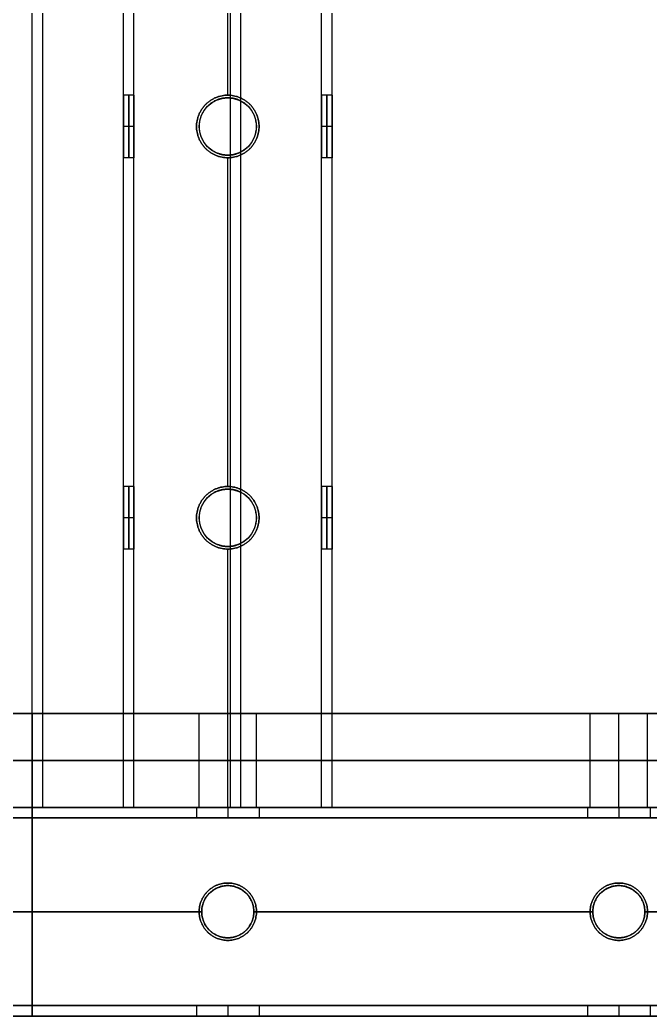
# Model space of a CAD drawing. Header units: millimetres. Extents: x -6529 to 809, y -8611 to 207.
# Drawn here: x 148.7 to 269.5, y -1108.6 to -917.7 of the extents above; entities that cross this region are included whole.
import ezdxf

# ---------------------------------------------------------------- set-up
doc = ezdxf.new("R2010")
doc.units = ezdxf.units.MM
doc.header["$MEASUREMENT"] = 0
doc.layers.add('platen', color=7, linetype='Continuous', true_color=0x007f00)
doc.layers.add('staal', color=5, linetype='Continuous', true_color=0x0000ff)

# ---------------------------------------------------------------- blocks, each defined once
blk = doc.blocks.new('plaat base')
at = {"layer": 'platen'}
for p, q in [((658, -1200), (658, 0)), ((658, -1200, 18), (658, 0, 18)), ((695.5, -1232.5), (695.5, -1232.5, 18)), ((770.5, -1232.5), (770.5, -1232.5, 18)), ((690, -1238), (690, -1238, 18)), ((701, -1238), (701, -1238, 18)), ((765, -1238), (765, -1238, 18)), ((776, -1238), (776, -1238, 18)), ((695.5, -1243.5), (695.5, -1243.5, 18)), ((770.5, -1243.5), (770.5, -1243.5, 18))]:
    blk.add_line(p, q, dxfattribs=at)
for points in [[(358, -1200), (508, -1200), (658, -1200)], [(358, -1200, 18), (508, -1200, 18), (658, -1200, 18)], [(358, -1200, 9), (508, -1200, 9), (658, -1200, 9)], [(658, -1200), (658, -1200, 9), (658, -1200, 18)], [(658, -1200), (658, -1229), (658, -1258)], [(658, -1200, 18), (658, -1229, 18), (658, -1258, 18)], [(658, -1200, 9), (658, -1229, 9), (658, -1258, 9)], [(658, -1229), (658, -1229, 9), (658, -1229, 18)], [(658, -1258), (658, -1258, 9), (658, -1258, 18)], [(658, -1258), (808, -1258), (958, -1258)], [(658, -1258, 18), (808, -1258, 18), (958, -1258, 18)], [(658, -1258, 9), (808, -1258, 9), (958, -1258, 9)]]:
    blk.add_open_spline(points, degree=2, dxfattribs=at)
for points in [[(695.5, -1243.5), (690, -1243.5), (690, -1238), (690, -1232.5), (695.5, -1232.5), (701, -1232.5), (701, -1238), (701, -1243.5), (695.5, -1243.5)], [(695.5, -1243.5, 18), (690, -1243.5, 18), (690, -1238, 18), (690, -1232.5, 18), (695.5, -1232.5, 18), (701, -1232.5, 18), (701, -1238, 18), (701, -1243.5, 18), (695.5, -1243.5, 18)], [(770.5, -1243.5), (765, -1243.5), (765, -1238), (765, -1232.5), (770.5, -1232.5), (776, -1232.5), (776, -1238), (776, -1243.5), (770.5, -1243.5)], [(770.5, -1243.5, 18), (765, -1243.5, 18), (765, -1238, 18), (765, -1232.5, 18), (770.5, -1232.5, 18), (776, -1232.5, 18), (776, -1238, 18), (776, -1243.5, 18), (770.5, -1243.5, 18)]]:
    blk.add_rational_spline(points, [1, 0.707106781187, 1, 0.707106781187, 1, 0.707106781187, 1, 0.707106781187, 1], degree=2, knots=[-31.415927, -31.415927, -31.415927, -23.561945, -23.561945, -15.707963, -15.707963, -7.853982, -7.853982, 0, 0, 0], dxfattribs=at)
blk = doc.blocks.new('top plaat')
at = {"layer": 'platen'}
for p, q in [((658, -1276), (658, 40)), ((658, -1276, 18), (658, 40, 18)), ((695.5, -1100), (695.5, -1100, 18)), ((690, -1105.5), (690, -1105.5, 18)), ((701, -1105.5), (701, -1105.5, 18)), ((695.5, -1111), (695.5, -1111, 18)), ((695.5, -1175), (695.5, -1175, 18)), ((690, -1180.5), (690, -1180.5, 18)), ((701, -1180.5), (701, -1180.5, 18)), ((695.5, -1186), (695.5, -1186, 18)), ((695.5, -1250.5), (695.5, -1250.5, 18)), ((770.5, -1250.5), (770.5, -1250.5, 18)), ((690, -1256), (690, -1256, 18)), ((701, -1256), (701, -1256, 18)), ((765, -1256), (765, -1256, 18)), ((776, -1256), (776, -1256, 18)), ((695.5, -1261.5), (695.5, -1261.5, 18)), ((770.5, -1261.5), (770.5, -1261.5, 18))]:
    blk.add_line(p, q, dxfattribs=at)
for centre in [(695.5, -1105.5, 9), (695.5, -1180.5, 9)]:
    blk.add_circle(centre, 5.5, dxfattribs=at)
for points, knots in [([(690, -1105.5), (690, -1100), (695.5, -1100), (701, -1100), (701, -1105.5), (701, -1111), (695.5, -1111), (690, -1111), (690, -1105.5)], [0, 0, 0, 9.424778, 9.424778, 18.849556, 18.849556, 28.274334, 28.274334, 37.699112, 37.699112, 37.699112]), ([(690, -1105.5, 18), (690, -1100, 18), (695.5, -1100, 18), (701, -1100, 18), (701, -1105.5, 18), (701, -1111, 18), (695.5, -1111, 18), (690, -1111, 18), (690, -1105.5, 18)], [0, 0, 0, 9.424778, 9.424778, 18.849556, 18.849556, 28.274334, 28.274334, 37.699112, 37.699112, 37.699112]), ([(690, -1180.5), (690, -1175), (695.5, -1175), (701, -1175), (701, -1180.5), (701, -1186), (695.5, -1186), (690, -1186), (690, -1180.5)], [-37.699112, -37.699112, -37.699112, -28.274334, -28.274334, -18.849556, -18.849556, -9.424778, -9.424778, 0, 0, 0]), ([(690, -1180.5, 18), (690, -1175, 18), (695.5, -1175, 18), (701, -1175, 18), (701, -1180.5, 18), (701, -1186, 18), (695.5, -1186, 18), (690, -1186, 18), (690, -1180.5, 18)], [-37.699112, -37.699112, -37.699112, -28.274334, -28.274334, -18.849556, -18.849556, -9.424778, -9.424778, 0, 0, 0]), ([(695.5, -1261.5), (690, -1261.5), (690, -1256), (690, -1250.5), (695.5, -1250.5), (701, -1250.5), (701, -1256), (701, -1261.5), (695.5, -1261.5)], [-31.415927, -31.415927, -31.415927, -23.561945, -23.561945, -15.707963, -15.707963, -7.853982, -7.853982, 0, 0, 0]), ([(695.5, -1261.5, 18), (690, -1261.5, 18), (690, -1256, 18), (690, -1250.5, 18), (695.5, -1250.5, 18), (701, -1250.5, 18), (701, -1256, 18), (701, -1261.5, 18), (695.5, -1261.5, 18)], [-31.415927, -31.415927, -31.415927, -23.561945, -23.561945, -15.707963, -15.707963, -7.853982, -7.853982, 0, 0, 0]), ([(695.5, -1261.5, 9), (701, -1261.5, 9), (701, -1256, 9), (701, -1250.5, 9), (695.5, -1250.5, 9), (690, -1250.5, 9), (690, -1256, 9), (690, -1261.5, 9), (695.5, -1261.5, 9)], [0, 0, 0, 7.853982, 7.853982, 15.707963, 15.707963, 23.561945, 23.561945, 31.415927, 31.415927, 31.415927]), ([(770.5, -1261.5), (765, -1261.5), (765, -1256), (765, -1250.5), (770.5, -1250.5), (776, -1250.5), (776, -1256), (776, -1261.5), (770.5, -1261.5)], [-31.415927, -31.415927, -31.415927, -23.561945, -23.561945, -15.707963, -15.707963, -7.853982, -7.853982, 0, 0, 0]), ([(770.5, -1261.5, 18), (765, -1261.5, 18), (765, -1256, 18), (765, -1250.5, 18), (770.5, -1250.5, 18), (776, -1250.5, 18), (776, -1256, 18), (776, -1261.5, 18), (770.5, -1261.5, 18)], [-31.415927, -31.415927, -31.415927, -23.561945, -23.561945, -15.707963, -15.707963, -7.853982, -7.853982, 0, 0, 0]), ([(770.5, -1261.5, 9), (776, -1261.5, 9), (776, -1256, 9), (776, -1250.5, 9), (770.5, -1250.5, 9), (765, -1250.5, 9), (765, -1256, 9), (765, -1261.5, 9), (770.5, -1261.5, 9)], [0, 0, 0, 7.853982, 7.853982, 15.707963, 15.707963, 23.561945, 23.561945, 31.415927, 31.415927, 31.415927])]:
    blk.add_rational_spline(points, [1, 0.707106781187, 1, 0.707106781187, 1, 0.707106781187, 1, 0.707106781187, 1], degree=2, knots=knots, dxfattribs=at)
for points in [[(40, -1276), (349, -1276), (658, -1276), (967, -1276), (1276, -1276)], [(40, -1276, 18), (349, -1276, 18), (658, -1276, 18), (967, -1276, 18), (1276, -1276, 18)], [(40, -1276, 9), (349, -1276, 9), (658, -1276, 9), (967, -1276, 9), (1276, -1276, 9)]]:
    blk.add_open_spline(points, degree=2, knots=[5973.638309, 5973.638309, 5973.638309, 6592.931454, 6592.931454, 7212.2246, 7212.2246, 7212.2246], dxfattribs=at)
blk.add_open_spline([(658, -1276), (658, -1276, 9), (658, -1276, 18)], degree=2, dxfattribs=at)
blk = doc.blocks.new('plaat laag')
at = {"layer": 'platen'}
for p, q in [((-2.18, -658, 300), (-2.18, -658, 600)), ((-2.18, -658), (-2.18, -658, 300)), ((15.82, -658.06, 300), (15.82, -658.06, 600)), ((15.82, -658.06), (15.82, -658.06, 300)), ((-2.28, -690, 638), (15.72, -690.06, 638)), ((-2.3, -695.5, 643.5), (15.7, -695.56, 643.5)), ((-2.3, -695.5, 632.5), (15.7, -695.56, 632.5)), ((-2.32, -701, 638), (15.68, -701.06, 638)), ((-2.53, -765, 638), (15.47, -765.06, 638)), ((-2.55, -770.5, 643.5), (15.45, -770.56, 643.5)), ((-2.55, -770.5, 632.5), (15.45, -770.56, 632.5)), ((-2.57, -776, 638), (15.43, -776.06, 638))]:
    blk.add_line(p, q, dxfattribs=at)
for points in [[(-0.19, -58, 300), (-2.18, -658, 300), (-4.16, -1257.99, 300)], [(17.81, -58.06, 300), (15.82, -658.06, 300), (13.84, -1258.05, 300)], [(-1.18, -358, 600), (-1.68, -508, 600), (-2.18, -658, 600)], [(-2.18, -658, -58), (-1.68, -508, -58), (-1.18, -358, -58)], [(7.82, -358.03, 600), (7.32, -508.03, 600), (6.82, -658.03, 600)], [(6.82, -658.03, -58), (7.32, -508.03, -58), (7.82, -358.03, -58)], [(16.82, -358.06, 600), (16.32, -508.06, 600), (15.82, -658.06, 600)], [(15.82, -658.06, -58), (16.32, -508.06, -58), (16.82, -358.06, -58)], [(-2.18, -658, 658), (-2.67, -808, 658), (-3.17, -957.99, 658)], [(-3.17, -957.99), (-2.67, -808), (-2.18, -658)], [(-2.18, -658, 600), (-2.18, -658, 629), (-2.18, -658, 658)], [(-2.18, -658, 658), (6.82, -658.03, 658), (15.82, -658.06, 658)], [(-2.18, -658, 600), (6.82, -658.03, 600), (15.82, -658.06, 600)], [(-2.18, -658), (6.82, -658.03), (15.82, -658.06)], [(-2.18, -658), (-2.18, -658, -29), (-2.18, -658, -58)], [(-2.18, -658, -58), (6.82, -658.03, -58), (15.82, -658.06, -58)], [(-2.18, -658, 629), (6.82, -658.03, 629), (15.82, -658.06, 629)], [(-2.18, -658, -29), (6.82, -658.03, -29), (15.82, -658.06, -29)], [(6.82, -658.03, 658), (6.33, -808.03, 658), (5.83, -958.02, 658)], [(5.83, -958.02), (6.33, -808.03), (6.82, -658.03)], [(6.82, -658.03, 600), (6.82, -658.03, 629), (6.82, -658.03, 658)], [(6.82, -658.03), (6.82, -658.03, -29), (6.82, -658.03, -58)], [(15.82, -658.06, 658), (15.33, -808.06, 658), (14.83, -958.05, 658)], [(14.83, -958.05), (15.33, -808.06), (15.82, -658.06)], [(15.82, -658.06, 600), (15.82, -658.06, 629), (15.82, -658.06, 658)], [(15.82, -658.06), (15.82, -658.06, -29), (15.82, -658.06, -58)]]:
    blk.add_open_spline(points, degree=2, dxfattribs=at)
for points in [[(-2.3, -695.5, 643.5), (-2.28, -690, 643.5), (-2.28, -690, 638), (-2.28, -690, 632.5), (-2.3, -695.5, 632.5), (-2.32, -701, 632.5), (-2.32, -701, 638), (-2.32, -701, 643.5), (-2.3, -695.5, 643.5)], [(15.7, -695.56, 643.5), (15.72, -690.06, 643.5), (15.72, -690.06, 638), (15.72, -690.06, 632.5), (15.7, -695.56, 632.5), (15.68, -701.06, 632.5), (15.68, -701.06, 638), (15.68, -701.06, 643.5), (15.7, -695.56, 643.5)], [(-2.55, -770.5, 643.5), (-2.53, -765, 643.5), (-2.53, -765, 638), (-2.53, -765, 632.5), (-2.55, -770.5, 632.5), (-2.57, -776, 632.5), (-2.57, -776, 638), (-2.57, -776, 643.5), (-2.55, -770.5, 643.5)], [(15.45, -770.56, 643.5), (15.47, -765.06, 643.5), (15.47, -765.06, 638), (15.47, -765.06, 632.5), (15.45, -770.56, 632.5), (15.43, -776.06, 632.5), (15.43, -776.06, 638), (15.43, -776.06, 643.5), (15.45, -770.56, 643.5)]]:
    blk.add_rational_spline(points, [1, 0.707106781187, 1, 0.707106781187, 1, 0.707106781187, 1, 0.707106781187, 1], degree=2, knots=[-31.415927, -31.415927, -31.415927, -23.561945, -23.561945, -15.707963, -15.707963, -7.853982, -7.853982, 0, 0, 0], dxfattribs=at)

msp = doc.modelspace()

# ---------------------------------------------------------------- linework, layer by layer
at = {"layer": 'staal'}
for p, q in [((170.53, -932.13, 20), (168.53, -932.13, 20)), ((188.53, -932.13, 2), (188.53, -932.13)), ((188.53, -932.13, 40), (188.53, -932.13, 38)), ((208.53, -932.13, 20), (206.53, -932.13, 20)), ((170.53, -938.13, 26), (168.53, -938.13, 26)), ((170.53, -938.13, 14), (168.53, -938.13, 14)), ((182.53, -938.13, 2), (182.53, -938.13)), ((182.53, -938.13, 40), (182.53, -938.13, 38)), ((194.53, -938.13, 2), (194.53, -938.13)), ((194.53, -938.13, 40), (194.53, -938.13, 38)), ((208.53, -938.13, 26), (206.53, -938.13, 26)), ((208.53, -938.13, 14), (206.53, -938.13, 14)), ((170.53, -944.13, 20), (168.53, -944.13, 20)), ((188.53, -944.13, 2), (188.53, -944.13)), ((188.53, -944.13, 40), (188.53, -944.13, 38)), ((208.53, -944.13, 20), (206.53, -944.13, 20)), ((170.53, -1007.13, 20), (168.53, -1007.13, 20)), ((188.53, -1007.13, 2), (188.53, -1007.13)), ((188.53, -1007.13, 40), (188.53, -1007.13, 38)), ((208.53, -1007.13, 20), (206.53, -1007.13, 20)), ((170.53, -1013.13, 26), (168.53, -1013.13, 26)), ((170.53, -1013.13, 14), (168.53, -1013.13, 14)), ((182.53, -1013.13, 2), (182.53, -1013.13)), ((182.53, -1013.13, 40), (182.53, -1013.13, 38)), ((194.53, -1013.13, 2), (194.53, -1013.13)), ((194.53, -1013.13, 40), (194.53, -1013.13, 38)), ((208.53, -1013.13, 26), (206.53, -1013.13, 26)), ((208.53, -1013.13, 14), (206.53, -1013.13, 14)), ((170.53, -1019.13, 20), (168.53, -1019.13, 20)), ((188.53, -1019.13, 2), (188.53, -1019.13)), ((188.53, -1019.13, 40), (188.53, -1019.13, 38)), ((208.53, -1019.13, 20), (206.53, -1019.13, 20)), ((170.53, -1068.63, 20), (168.53, -1068.63, 20)), ((182.53, -1068.63, 20), (182.53, -1070.63, 20)), ((182.53, -1068.63, 696), (182.53, -1070.63, 696)), ((188.53, -1068.63, 40), (188.53, -1068.63, 38)), ((188.53, -1068.63, 2), (188.53, -1068.63)), ((188.53, -1068.63, 26), (188.53, -1070.63, 26)), ((188.53, -1068.63, 14), (188.53, -1070.63, 14)), ((188.53, -1068.63, 702), (188.53, -1070.63, 702)), ((188.53, -1068.63, 690), (188.53, -1070.63, 690)), ((194.53, -1068.63, 20), (194.53, -1070.63, 20)), ((194.53, -1068.63, 696), (194.53, -1070.63, 696)), ((208.53, -1068.63, 20), (206.53, -1068.63, 20)), ((257.53, -1068.63, 20), (257.53, -1070.63, 20)), ((257.53, -1068.63, 696), (257.53, -1070.63, 696)), ((263.53, -1068.63, 26), (263.53, -1070.63, 26)), ((263.53, -1068.63, 14), (263.53, -1070.63, 14)), ((263.53, -1068.63, 702), (263.53, -1070.63, 702)), ((263.53, -1068.63, 690), (263.53, -1070.63, 690)), ((269.53, -1068.63, 20), (269.53, -1070.63, 20)), ((269.53, -1068.63, 696), (269.53, -1070.63, 696)), ((188.53, -1083.63), (188.53, -1083.63, 2)), ((188.53, -1083.63, 38), (188.53, -1083.63, 40)), ((188.53, -1083.63, 676), (188.53, -1083.63, 678)), ((188.53, -1083.63, 714), (188.53, -1083.63, 716)), ((263.53, -1083.63), (263.53, -1083.63, 2)), ((263.53, -1083.63, 38), (263.53, -1083.63, 40)), ((263.53, -1083.63, 676), (263.53, -1083.63, 678)), ((263.53, -1083.63, 714), (263.53, -1083.63, 716)), ((183.53, -1088.63, 38), (183.53, -1088.63, 40)), ((183.53, -1088.63), (183.53, -1088.63, 2)), ((183.53, -1088.63, 714), (183.53, -1088.63, 716)), ((183.53, -1088.63, 676), (183.53, -1088.63, 678)), ((193.53, -1088.63, 38), (193.53, -1088.63, 40)), ((193.53, -1088.63), (193.53, -1088.63, 2)), ((193.53, -1088.63, 714), (193.53, -1088.63, 716)), ((193.53, -1088.63, 676), (193.53, -1088.63, 678)), ((258.53, -1088.63, 38), (258.53, -1088.63, 40)), ((258.53, -1088.63), (258.53, -1088.63, 2)), ((258.53, -1088.63, 714), (258.53, -1088.63, 716)), ((258.53, -1088.63, 676), (258.53, -1088.63, 678)), ((268.53, -1088.63, 38), (268.53, -1088.63, 40)), ((268.53, -1088.63), (268.53, -1088.63, 2)), ((268.53, -1088.63, 714), (268.53, -1088.63, 716)), ((268.53, -1088.63, 676), (268.53, -1088.63, 678)), ((188.53, -1093.63, 38), (188.53, -1093.63, 40)), ((188.53, -1093.63), (188.53, -1093.63, 2)), ((188.53, -1093.63, 714), (188.53, -1093.63, 716)), ((188.53, -1093.63, 676), (188.53, -1093.63, 678)), ((263.53, -1093.63, 38), (263.53, -1093.63, 40)), ((263.53, -1093.63), (263.53, -1093.63, 2)), ((263.53, -1093.63, 714), (263.53, -1093.63, 716)), ((263.53, -1093.63, 676), (263.53, -1093.63, 678)), ((182.53, -1106.63, 20), (182.53, -1108.63, 20)), ((182.53, -1106.63, 696), (182.53, -1108.63, 696)), ((188.53, -1106.63, 26), (188.53, -1108.63, 26)), ((188.53, -1106.63, 14), (188.53, -1108.63, 14)), ((188.53, -1106.63, 702), (188.53, -1108.63, 702)), ((188.53, -1106.63, 690), (188.53, -1108.63, 690)), ((194.53, -1106.63, 20), (194.53, -1108.63, 20)), ((194.53, -1106.63, 696), (194.53, -1108.63, 696)), ((257.53, -1106.63, 20), (257.53, -1108.63, 20)), ((257.53, -1106.63, 696), (257.53, -1108.63, 696)), ((263.53, -1106.63, 26), (263.53, -1108.63, 26)), ((263.53, -1106.63, 14), (263.53, -1108.63, 14)), ((263.53, -1106.63, 702), (263.53, -1108.63, 702)), ((263.53, -1106.63, 690), (263.53, -1108.63, 690)), ((269.53, -1106.63, 20), (269.53, -1108.63, 20)), ((269.53, -1106.63, 696), (269.53, -1108.63, 696))]:
    msp.add_line(p, q, dxfattribs=at)
for points in [[(-506.97, 207.37), (809.03, 207.37), (809.03, -1108.63), (-506.97, -1108.63)], [(-466.97, 167.37), (769.03, 167.37), (769.03, -1068.63), (-466.97, -1068.63)]]:
    msp.add_lwpolyline(points, close=True, dxfattribs=at)
for centre in [(188.53, -1088.63), (188.53, -1088.63, 39), (188.53, -1088.63, 1), (188.53, -1088.63, 676), (188.53, -1088.63, 715), (188.53, -1088.63, 677), (263.53, -1088.63), (263.53, -1088.63, 39), (263.53, -1088.63, 1), (263.53, -1088.63, 676), (263.53, -1088.63, 715), (263.53, -1088.63, 677)]:
    msp.add_circle(centre, 5, dxfattribs=at)
for points in [[(168.53, -1068.63), (168.53, -750.88), (168.53, -433.13)], [(168.53, -1068.63, 40), (168.53, -750.88, 40), (168.53, -433.13, 40)], [(170.53, -1068.63, 2), (170.53, -750.88, 2), (170.53, -433.13, 2)], [(170.53, -1068.63, 38), (170.53, -750.88, 38), (170.53, -433.13, 38)], [(206.53, -1068.63, 2), (206.53, -750.88, 2), (206.53, -433.13, 2)], [(206.53, -1068.63, 38), (206.53, -750.88, 38), (206.53, -433.13, 38)], [(208.53, -1068.63), (208.53, -750.88), (208.53, -433.13)], [(208.53, -1068.63, 40), (208.53, -750.88, 40), (208.53, -433.13, 40)], [(151.03, -1068.63, 40), (151.03, -759.63, 40), (151.03, -450.63, 40)], [(151.03, -1068.63), (151.03, -759.63), (151.03, -450.63)], [(153.03, -1068.63, 2), (153.03, -759.63, 2), (153.03, -450.63, 2)], [(153.03, -1068.63, 38), (153.03, -759.63, 38), (153.03, -450.63, 38)], [(189.03, -1068.63, 2), (189.03, -759.63, 2), (189.03, -450.63, 2)], [(189.03, -1068.63, 38), (189.03, -759.63, 38), (189.03, -450.63, 38)], [(191.03, -1068.63, 40), (191.03, -759.63, 40), (191.03, -450.63, 40)], [(191.03, -1068.63), (191.03, -759.63), (191.03, -450.63)], [(168.53, -932.13, 20), (168.53, -900.63, 20), (168.53, -869.13, 20)], [(170.53, -932.13, 20), (170.53, -900.63, 20), (170.53, -869.13, 20)], [(188.53, -932.13), (188.53, -900.63), (188.53, -869.13)], [(188.53, -932.13, 40), (188.53, -900.63, 40), (188.53, -869.13, 40)], [(188.53, -932.13, 2), (188.53, -900.63, 2), (188.53, -869.13, 2)], [(188.53, -932.13, 38), (188.53, -900.63, 38), (188.53, -869.13, 38)], [(206.53, -932.13, 20), (206.53, -900.63, 20), (206.53, -869.13, 20)], [(208.53, -932.13, 20), (208.53, -900.63, 20), (208.53, -869.13, 20)], [(168.53, -1007.13, 20), (168.53, -975.63, 20), (168.53, -944.13, 20)], [(170.53, -1007.13, 20), (170.53, -975.63, 20), (170.53, -944.13, 20)], [(188.53, -1007.13), (188.53, -975.63), (188.53, -944.13)], [(188.53, -1007.13, 40), (188.53, -975.63, 40), (188.53, -944.13, 40)], [(188.53, -1007.13, 2), (188.53, -975.63, 2), (188.53, -944.13, 2)], [(188.53, -1007.13, 38), (188.53, -975.63, 38), (188.53, -944.13, 38)], [(206.53, -1007.13, 20), (206.53, -975.63, 20), (206.53, -944.13, 20)], [(208.53, -1007.13, 20), (208.53, -975.63, 20), (208.53, -944.13, 20)], [(168.53, -1068.63, 20), (168.53, -1043.88, 20), (168.53, -1019.13, 20)], [(170.53, -1068.63, 20), (170.53, -1043.88, 20), (170.53, -1019.13, 20)], [(188.53, -1068.63), (188.53, -1043.88), (188.53, -1019.13)], [(188.53, -1068.63, 40), (188.53, -1043.88, 40), (188.53, -1019.13, 40)], [(188.53, -1068.63, 2), (188.53, -1043.88, 2), (188.53, -1019.13, 2)], [(188.53, -1068.63, 38), (188.53, -1043.88, 38), (188.53, -1019.13, 38)], [(206.53, -1068.63, 20), (206.53, -1043.88, 20), (206.53, -1019.13, 20)], [(208.53, -1068.63, 20), (208.53, -1043.88, 20), (208.53, -1019.13, 20)], [(769.03, -1068.63), (151.03, -1068.63), (-466.97, -1068.63)], [(769.03, -1068.63, 40), (151.03, -1068.63, 40), (-466.97, -1068.63, 40)], [(-466.97, -1068.63, 676), (151.03, -1068.63, 676), (769.03, -1068.63, 676)], [(-466.97, -1068.63, 716), (151.03, -1068.63, 716), (769.03, -1068.63, 716)], [(182.53, -1068.63, 20), (151.03, -1068.63, 20), (119.53, -1068.63, 20)], [(119.53, -1068.63, 696), (151.03, -1068.63, 696), (182.53, -1068.63, 696)], [(151.03, -1068.63), (151.03, -1068.63, 20), (151.03, -1068.63, 40)], [(151.03, -1068.63, 40), (171.03, -1068.63, 40), (191.03, -1068.63, 40)], [(191.03, -1068.63), (171.03, -1068.63), (151.03, -1068.63)], [(151.03, -1068.63), (151.03, -1068.63, 20), (151.03, -1068.63, 40)], [(151.03, -1068.63, 40), (151.03, -1088.63, 40), (151.03, -1108.63, 40)], [(151.03, -1108.63), (151.03, -1088.63), (151.03, -1068.63)], [(151.03, -1068.63, 676), (151.03, -1068.63, 696), (151.03, -1068.63, 716)], [(151.03, -1068.63, 716), (151.03, -1088.63, 716), (151.03, -1108.63, 716)], [(151.03, -1108.63, 676), (151.03, -1088.63, 676), (151.03, -1068.63, 676)], [(153.03, -1068.63, 2), (171.03, -1068.63, 2), (189.03, -1068.63, 2)], [(189.03, -1068.63, 38), (171.03, -1068.63, 38), (153.03, -1068.63, 38)], [(153.03, -1068.63, 38), (153.03, -1068.63, 20), (153.03, -1068.63, 2)], [(208.53, -1068.63), (188.53, -1068.63), (168.53, -1068.63)], [(168.53, -1068.63), (168.53, -1068.63, 20), (168.53, -1068.63, 40)], [(168.53, -1068.63, 40), (188.53, -1068.63, 40), (208.53, -1068.63, 40)], [(170.53, -1068.63, 38), (170.53, -1068.63, 20), (170.53, -1068.63, 2)], [(170.53, -1068.63, 2), (188.53, -1068.63, 2), (206.53, -1068.63, 2)], [(206.53, -1068.63, 38), (188.53, -1068.63, 38), (170.53, -1068.63, 38)], [(189.03, -1068.63, 2), (189.03, -1068.63, 20), (189.03, -1068.63, 38)], [(191.03, -1068.63, 40), (191.03, -1068.63, 20), (191.03, -1068.63)], [(257.53, -1068.63, 20), (226.03, -1068.63, 20), (194.53, -1068.63, 20)], [(194.53, -1068.63, 696), (226.03, -1068.63, 696), (257.53, -1068.63, 696)], [(206.53, -1068.63, 2), (206.53, -1068.63, 20), (206.53, -1068.63, 38)], [(208.53, -1068.63, 40), (208.53, -1068.63, 20), (208.53, -1068.63)], [(332.53, -1068.63, 20), (301.03, -1068.63, 20), (269.53, -1068.63, 20)], [(771.03, -1070.63, 38), (151.03, -1070.63, 38), (-468.97, -1070.63, 38)], [(771.03, -1070.63, 2), (151.03, -1070.63, 2), (-468.97, -1070.63, 2)], [(-468.97, -1070.63, 714), (151.03, -1070.63, 714), (771.03, -1070.63, 714)], [(-468.97, -1070.63, 678), (151.03, -1070.63, 678), (771.03, -1070.63, 678)], [(182.53, -1070.63, 20), (151.03, -1070.63, 20), (119.53, -1070.63, 20)], [(119.53, -1070.63, 696), (151.03, -1070.63, 696), (182.53, -1070.63, 696)], [(151.03, -1106.63, 38), (151.03, -1088.63, 38), (151.03, -1070.63, 38)], [(151.03, -1070.63, 38), (151.03, -1070.63, 20), (151.03, -1070.63, 2)], [(151.03, -1070.63, 2), (151.03, -1088.63, 2), (151.03, -1106.63, 2)], [(151.03, -1106.63, 714), (151.03, -1088.63, 714), (151.03, -1070.63, 714)], [(151.03, -1070.63, 714), (151.03, -1070.63, 696), (151.03, -1070.63, 678)], [(151.03, -1070.63, 678), (151.03, -1088.63, 678), (151.03, -1106.63, 678)], [(257.53, -1070.63, 20), (226.03, -1070.63, 20), (194.53, -1070.63, 20)], [(194.53, -1070.63, 696), (226.03, -1070.63, 696), (257.53, -1070.63, 696)], [(332.53, -1070.63, 20), (301.03, -1070.63, 20), (269.53, -1070.63, 20)], [(269.53, -1070.63, 696), (301.03, -1070.63, 696), (332.53, -1070.63, 696)], [(183.53, -1088.63, 40), (151.03, -1088.63, 40), (118.53, -1088.63, 40)], [(183.53, -1088.63, 38), (151.03, -1088.63, 38), (118.53, -1088.63, 38)], [(183.53, -1088.63, 2), (151.03, -1088.63, 2), (118.53, -1088.63, 2)], [(183.53, -1088.63), (151.03, -1088.63), (118.53, -1088.63)], [(118.53, -1088.63, 716), (151.03, -1088.63, 716), (183.53, -1088.63, 716)], [(118.53, -1088.63, 714), (151.03, -1088.63, 714), (183.53, -1088.63, 714)], [(118.53, -1088.63, 678), (151.03, -1088.63, 678), (183.53, -1088.63, 678)], [(118.53, -1088.63, 676), (151.03, -1088.63, 676), (183.53, -1088.63, 676)], [(258.53, -1088.63, 40), (226.03, -1088.63, 40), (193.53, -1088.63, 40)], [(258.53, -1088.63, 38), (226.03, -1088.63, 38), (193.53, -1088.63, 38)], [(258.53, -1088.63, 2), (226.03, -1088.63, 2), (193.53, -1088.63, 2)], [(258.53, -1088.63), (226.03, -1088.63), (193.53, -1088.63)], [(193.53, -1088.63, 716), (226.03, -1088.63, 716), (258.53, -1088.63, 716)], [(193.53, -1088.63, 714), (226.03, -1088.63, 714), (258.53, -1088.63, 714)], [(193.53, -1088.63, 678), (226.03, -1088.63, 678), (258.53, -1088.63, 678)], [(193.53, -1088.63, 676), (226.03, -1088.63, 676), (258.53, -1088.63, 676)], [(333.53, -1088.63, 40), (301.03, -1088.63, 40), (268.53, -1088.63, 40)], [(333.53, -1088.63, 38), (301.03, -1088.63, 38), (268.53, -1088.63, 38)], [(333.53, -1088.63, 2), (301.03, -1088.63, 2), (268.53, -1088.63, 2)], [(333.53, -1088.63), (301.03, -1088.63), (268.53, -1088.63)], [(268.53, -1088.63, 716), (301.03, -1088.63, 716), (333.53, -1088.63, 716)], [(268.53, -1088.63, 714), (301.03, -1088.63, 714), (333.53, -1088.63, 714)], [(268.53, -1088.63, 678), (301.03, -1088.63, 678), (333.53, -1088.63, 678)], [(268.53, -1088.63, 676), (301.03, -1088.63, 676), (333.53, -1088.63, 676)], [(807.03, -1106.63, 38), (151.03, -1106.63, 38), (-504.97, -1106.63, 38)], [(807.03, -1106.63, 2), (151.03, -1106.63, 2), (-504.97, -1106.63, 2)], [(-504.97, -1106.63, 714), (151.03, -1106.63, 714), (807.03, -1106.63, 714)], [(-504.97, -1106.63, 678), (151.03, -1106.63, 678), (807.03, -1106.63, 678)], [(182.53, -1106.63, 20), (151.03, -1106.63, 20), (119.53, -1106.63, 20)], [(119.53, -1106.63, 696), (151.03, -1106.63, 696), (182.53, -1106.63, 696)], [(151.03, -1106.63, 2), (151.03, -1106.63, 20), (151.03, -1106.63, 38)], [(151.03, -1106.63, 678), (151.03, -1106.63, 696), (151.03, -1106.63, 714)], [(257.53, -1106.63, 20), (226.03, -1106.63, 20), (194.53, -1106.63, 20)], [(194.53, -1106.63, 696), (226.03, -1106.63, 696), (257.53, -1106.63, 696)], [(332.53, -1106.63, 20), (301.03, -1106.63, 20), (269.53, -1106.63, 20)], [(269.53, -1106.63, 696), (301.03, -1106.63, 696), (332.53, -1106.63, 696)], [(809.03, -1108.63), (151.03, -1108.63), (-506.97, -1108.63)], [(809.03, -1108.63, 40), (151.03, -1108.63, 40), (-506.97, -1108.63, 40)], [(-506.97, -1108.63, 676), (151.03, -1108.63, 676), (809.03, -1108.63, 676)], [(-506.97, -1108.63, 716), (151.03, -1108.63, 716), (809.03, -1108.63, 716)], [(182.53, -1108.63, 20), (151.03, -1108.63, 20), (119.53, -1108.63, 20)], [(119.53, -1108.63, 696), (151.03, -1108.63, 696), (182.53, -1108.63, 696)], [(151.03, -1108.63, 40), (151.03, -1108.63, 20), (151.03, -1108.63)], [(151.03, -1108.63, 716), (151.03, -1108.63, 696), (151.03, -1108.63, 676)], [(257.53, -1108.63, 20), (226.03, -1108.63, 20), (194.53, -1108.63, 20)], [(194.53, -1108.63, 696), (226.03, -1108.63, 696), (257.53, -1108.63, 696)], [(332.53, -1108.63, 20), (301.03, -1108.63, 20), (269.53, -1108.63, 20)], [(269.53, -1108.63, 696), (301.03, -1108.63, 696), (332.53, -1108.63, 696)]]:
    msp.add_open_spline(points, degree=2, dxfattribs=at)
for points, weights, knots in [([(168.53, -938.13, 26), (168.53, -944.13, 26), (168.53, -944.13, 20), (168.53, -944.13, 14), (168.53, -938.13, 14), (168.53, -932.13, 14), (168.53, -932.13, 20), (168.53, -932.13, 26), (168.53, -938.13, 26)], [1, 0.707106781187, 1, 0.707106781187, 1, 0.707106781187, 1, 0.707106781187, 1], [-31.415927, -31.415927, -31.415927, -23.561945, -23.561945, -15.707963, -15.707963, -7.853982, -7.853982, 0, 0, 0]), ([(169.53, -938.13, 26), (169.53, -932.13, 26), (169.53, -932.13, 20), (169.53, -932.13, 14), (169.53, -938.13, 14), (169.53, -944.13, 14), (169.53, -944.13, 20), (169.53, -944.13, 26), (169.53, -938.13, 26)], [1, 0.707106781187, 1, 0.707106781187, 1, 0.707106781187, 1, 0.707106781187, 1], [0, 0, 0, 7.853982, 7.853982, 15.707963, 15.707963, 23.561945, 23.561945, 31.415927, 31.415927, 31.415927]), ([(170.53, -938.13, 26), (170.53, -932.13, 26), (170.53, -932.13, 20), (170.53, -932.13, 14), (170.53, -938.13, 14), (170.53, -944.13, 14), (170.53, -944.13, 20), (170.53, -944.13, 26), (170.53, -938.13, 26)], [1, 0.707106781187, 1, 0.707106781187, 1, 0.707106781187, 1, 0.707106781187, 1], [0, 0, 0, 7.853982, 7.853982, 15.707963, 15.707963, 23.561945, 23.561945, 31.415927, 31.415927, 31.415927]), ([(182.53, -938.13), (182.53, -944.13), (188.53, -944.13), (194.53, -944.13), (194.53, -938.13), (194.53, -932.13), (188.53, -932.13), (182.53, -932.13), (182.53, -938.13)], [1, 0.707106781187, 1, 0.707106781187, 1, 0.707106781187, 1, 0.707106781187, 1], [-31.415927, -31.415927, -31.415927, -23.561945, -23.561945, -15.707963, -15.707963, -7.853982, -7.853982, 0, 0, 0]), ([(182.53, -938.13, 40), (182.53, -932.13, 40), (188.53, -932.13, 40), (194.53, -932.13, 40), (194.53, -938.13, 40), (194.53, -944.13, 40), (188.53, -944.13, 40), (182.53, -944.13, 40), (182.53, -938.13, 40)], [1, 0.707106781187, 1, 0.707106781187, 1, 0.707106781187, 1, 0.707106781187, 1], [0, 0, 0, 7.853982, 7.853982, 15.707963, 15.707963, 23.561945, 23.561945, 31.415927, 31.415927, 31.415927]), ([(182.53, -938.13, 2), (182.53, -932.13, 2), (188.53, -932.13, 2), (194.53, -932.13, 2), (194.53, -938.13, 2), (194.53, -944.13, 2), (188.53, -944.13, 2), (182.53, -944.13, 2), (182.53, -938.13, 2)], [1, 0.707106781187, 1, 0.707106781187, 1, 0.707106781187, 1, 0.707106781187, 1], [0, 0, 0, 7.853982, 7.853982, 15.707963, 15.707963, 23.561945, 23.561945, 31.415927, 31.415927, 31.415927]), ([(182.53, -938.13, 38), (182.53, -944.13, 38), (188.53, -944.13, 38), (194.53, -944.13, 38), (194.53, -938.13, 38), (194.53, -932.13, 38), (188.53, -932.13, 38), (182.53, -932.13, 38), (182.53, -938.13, 38)], [1, 0.707106781187, 1, 0.707106781187, 1, 0.707106781187, 1, 0.707106781187, 1], [-31.415927, -31.415927, -31.415927, -23.561945, -23.561945, -15.707963, -15.707963, -7.853982, -7.853982, 0, 0, 0]), ([(182.53, -938.13, 1), (182.53, -932.13, 1), (188.53, -932.13, 1), (194.53, -932.13, 1), (194.53, -938.13, 1), (194.53, -944.13, 1), (188.53, -944.13, 1), (182.53, -944.13, 1), (182.53, -938.13, 1)], [1, 0.707106781187, 1, 0.707106781187, 1, 0.707106781187, 1, 0.707106781187, 1], [0, 0, 0, 7.853982, 7.853982, 15.707963, 15.707963, 23.561945, 23.561945, 31.415927, 31.415927, 31.415927]), ([(182.53, -938.13, 39), (182.53, -932.13, 39), (188.53, -932.13, 39), (194.53, -932.13, 39), (194.53, -938.13, 39), (194.53, -944.13, 39), (188.53, -944.13, 39), (182.53, -944.13, 39), (182.53, -938.13, 39)], [1, 0.707106781187, 1, 0.707106781187, 1, 0.707106781187, 1, 0.707106781187, 1], [0, 0, 0, 7.853982, 7.853982, 15.707963, 15.707963, 23.561945, 23.561945, 31.415927, 31.415927, 31.415927]), ([(206.53, -938.13, 26), (206.53, -944.13, 26), (206.53, -944.13, 20), (206.53, -944.13, 14), (206.53, -938.13, 14), (206.53, -932.13, 14), (206.53, -932.13, 20), (206.53, -932.13, 26), (206.53, -938.13, 26)], [1, 0.707106781187, 1, 0.707106781187, 1, 0.707106781187, 1, 0.707106781187, 1], [-31.415927, -31.415927, -31.415927, -23.561945, -23.561945, -15.707963, -15.707963, -7.853982, -7.853982, 0, 0, 0]), ([(207.53, -938.13, 26), (207.53, -932.13, 26), (207.53, -932.13, 20), (207.53, -932.13, 14), (207.53, -938.13, 14), (207.53, -944.13, 14), (207.53, -944.13, 20), (207.53, -944.13, 26), (207.53, -938.13, 26)], [1, 0.707106781187, 1, 0.707106781187, 1, 0.707106781187, 1, 0.707106781187, 1], [0, 0, 0, 7.853982, 7.853982, 15.707963, 15.707963, 23.561945, 23.561945, 31.415927, 31.415927, 31.415927]), ([(208.53, -938.13, 26), (208.53, -932.13, 26), (208.53, -932.13, 20), (208.53, -932.13, 14), (208.53, -938.13, 14), (208.53, -944.13, 14), (208.53, -944.13, 20), (208.53, -944.13, 26), (208.53, -938.13, 26)], [1, 0.707106781187, 1, 0.707106781187, 1, 0.707106781187, 1, 0.707106781187, 1], [0, 0, 0, 7.853982, 7.853982, 15.707963, 15.707963, 23.561945, 23.561945, 31.415927, 31.415927, 31.415927]), ([(168.53, -1013.13, 26), (168.53, -1019.13, 26), (168.53, -1019.13, 20), (168.53, -1019.13, 14), (168.53, -1013.13, 14), (168.53, -1007.13, 14), (168.53, -1007.13, 20), (168.53, -1007.13, 26), (168.53, -1013.13, 26)], [1, 0.707106781187, 1, 0.707106781187, 1, 0.707106781187, 1, 0.707106781187, 1], [-31.415927, -31.415927, -31.415927, -23.561945, -23.561945, -15.707963, -15.707963, -7.853982, -7.853982, 0, 0, 0]), ([(169.53, -1013.13, 26), (169.53, -1007.13, 26), (169.53, -1007.13, 20), (169.53, -1007.13, 14), (169.53, -1013.13, 14), (169.53, -1019.13, 14), (169.53, -1019.13, 20), (169.53, -1019.13, 26), (169.53, -1013.13, 26)], [1, 0.707106781187, 1, 0.707106781187, 1, 0.707106781187, 1, 0.707106781187, 1], [0, 0, 0, 7.853982, 7.853982, 15.707963, 15.707963, 23.561945, 23.561945, 31.415927, 31.415927, 31.415927]), ([(170.53, -1013.13, 26), (170.53, -1007.13, 26), (170.53, -1007.13, 20), (170.53, -1007.13, 14), (170.53, -1013.13, 14), (170.53, -1019.13, 14), (170.53, -1019.13, 20), (170.53, -1019.13, 26), (170.53, -1013.13, 26)], [0.999999860338, 0.707106851018, 1, 0.707106781187, 1, 0.707106781187, 1, 0.707106851018, 0.999999860338], [0, 0, 0, 7.853981, 7.853981, 15.707963, 15.707963, 23.561946, 23.561946, 31.415927, 31.415927, 31.415927]), ([(182.53, -1013.13), (182.53, -1019.13), (188.53, -1019.13), (194.53, -1019.13), (194.53, -1013.13), (194.53, -1007.13), (188.53, -1007.13), (182.53, -1007.13), (182.53, -1013.13)], [1, 0.707106781187, 1, 0.707106781187, 1, 0.707106781187, 1, 0.707106781187, 1], [-31.415927, -31.415927, -31.415927, -23.561945, -23.561945, -15.707963, -15.707963, -7.853982, -7.853982, 0, 0, 0]), ([(182.53, -1013.13, 40), (182.53, -1007.13, 40), (188.53, -1007.13, 40), (194.53, -1007.13, 40), (194.53, -1013.13, 40), (194.53, -1019.13, 40), (188.53, -1019.13, 40), (182.53, -1019.13, 40), (182.53, -1013.13, 40)], [1, 0.707106781187, 1, 0.707106781187, 1, 0.707106781187, 1, 0.707106781187, 1], [0, 0, 0, 7.853982, 7.853982, 15.707963, 15.707963, 23.561945, 23.561945, 31.415927, 31.415927, 31.415927]), ([(182.53, -1013.13, 2), (182.53, -1007.13, 2), (188.53, -1007.13, 2), (194.53, -1007.13, 2), (194.53, -1013.13, 2), (194.53, -1019.13, 2), (188.53, -1019.13, 2), (182.53, -1019.13, 2), (182.53, -1013.13, 2)], [1, 0.707106781187, 1, 0.707106781187, 1, 0.707106781187, 1, 0.707106781187, 1], [0, 0, 0, 7.853982, 7.853982, 15.707963, 15.707963, 23.561945, 23.561945, 31.415927, 31.415927, 31.415927]), ([(182.53, -1013.13, 38), (182.53, -1019.13, 38), (188.53, -1019.13, 38), (194.53, -1019.13, 38), (194.53, -1013.13, 38), (194.53, -1007.13, 38), (188.53, -1007.13, 38), (182.53, -1007.13, 38), (182.53, -1013.13, 38)], [1, 0.707106781187, 1, 0.707106781187, 1, 0.707106781187, 1, 0.707106781187, 1], [-31.415927, -31.415927, -31.415927, -23.561945, -23.561945, -15.707963, -15.707963, -7.853982, -7.853982, 0, 0, 0]), ([(182.53, -1013.13, 1), (182.53, -1007.13, 1), (188.53, -1007.13, 1), (194.53, -1007.13, 1), (194.53, -1013.13, 1), (194.53, -1019.13, 1), (188.53, -1019.13, 1), (182.53, -1019.13, 1), (182.53, -1013.13, 1)], [1, 0.707106781187, 1, 0.707106781187, 1, 0.707106781187, 1, 0.707106781187, 1], [0, 0, 0, 7.853982, 7.853982, 15.707963, 15.707963, 23.561945, 23.561945, 31.415927, 31.415927, 31.415927]), ([(182.53, -1013.13, 39), (182.53, -1007.13, 39), (188.53, -1007.13, 39), (194.53, -1007.13, 39), (194.53, -1013.13, 39), (194.53, -1019.13, 39), (188.53, -1019.13, 39), (182.53, -1019.13, 39), (182.53, -1013.13, 39)], [1, 0.707106781187, 1, 0.707106781187, 1, 0.707106781187, 1, 0.707106781187, 1], [0, 0, 0, 7.853982, 7.853982, 15.707963, 15.707963, 23.561945, 23.561945, 31.415927, 31.415927, 31.415927]), ([(206.53, -1013.13, 26), (206.53, -1019.13, 26), (206.53, -1019.13, 20), (206.53, -1019.13, 14), (206.53, -1013.13, 14), (206.53, -1007.13, 14), (206.53, -1007.13, 20), (206.53, -1007.13, 26), (206.53, -1013.13, 26)], [1, 0.707106781187, 1, 0.707106781187, 1, 0.707106781187, 1, 0.707106781187, 1], [-31.415927, -31.415927, -31.415927, -23.561945, -23.561945, -15.707963, -15.707963, -7.853982, -7.853982, 0, 0, 0]), ([(207.53, -1013.13, 26), (207.53, -1007.13, 26), (207.53, -1007.13, 20), (207.53, -1007.13, 14), (207.53, -1013.13, 14), (207.53, -1019.13, 14), (207.53, -1019.13, 20), (207.53, -1019.13, 26), (207.53, -1013.13, 26)], [1, 0.707106781187, 1, 0.707106781187, 1, 0.707106781187, 1, 0.707106781187, 1], [0, 0, 0, 7.853982, 7.853982, 15.707963, 15.707963, 23.561945, 23.561945, 31.415927, 31.415927, 31.415927]), ([(208.53, -1013.13, 26), (208.53, -1007.13, 26), (208.53, -1007.13, 20), (208.53, -1007.13, 14), (208.53, -1013.13, 14), (208.53, -1019.13, 14), (208.53, -1019.13, 20), (208.53, -1019.13, 26), (208.53, -1013.13, 26)], [1, 0.707106781187, 1, 0.707106781187, 1, 0.707106781187, 1, 0.707106781187, 1], [0, 0, 0, 7.853982, 7.853982, 15.707963, 15.707963, 23.561945, 23.561945, 31.415927, 31.415927, 31.415927]), ([(188.53, -1068.63, 26), (194.53, -1068.63, 26), (194.53, -1068.63, 20), (194.53, -1068.63, 14), (188.53, -1068.63, 14), (182.53, -1068.63, 14), (182.53, -1068.63, 20), (182.53, -1068.63, 26), (188.53, -1068.63, 26)], [1, 0.707106781187, 1, 0.707106781187, 1, 0.707106781187, 1, 0.707106781187, 1], [0, 0, 0, 7.853982, 7.853982, 15.707963, 15.707963, 23.561945, 23.561945, 31.415927, 31.415927, 31.415927]), ([(188.53, -1068.63, 702), (182.53, -1068.63, 702), (182.53, -1068.63, 696), (182.53, -1068.63, 690), (188.53, -1068.63, 690), (194.53, -1068.63, 690), (194.53, -1068.63, 696), (194.53, -1068.63, 702), (188.53, -1068.63, 702)], [1, 0.707106781187, 1, 0.707106781187, 1, 0.707106781187, 1, 0.707106781187, 1], [0, 0, 0, 7.853982, 7.853982, 15.707963, 15.707963, 23.561945, 23.561945, 31.415927, 31.415927, 31.415927]), ([(263.53, -1068.63, 26), (269.53, -1068.63, 26), (269.53, -1068.63, 20), (269.53, -1068.63, 14), (263.53, -1068.63, 14), (257.53, -1068.63, 14), (257.53, -1068.63, 20), (257.53, -1068.63, 26), (263.53, -1068.63, 26)], [1, 0.707106781187, 1, 0.707106781187, 1, 0.707106781187, 1, 0.707106781187, 1], [0, 0, 0, 7.853982, 7.853982, 15.707963, 15.707963, 23.561945, 23.561945, 31.415927, 31.415927, 31.415927]), ([(263.53, -1068.63, 702), (257.53, -1068.63, 702), (257.53, -1068.63, 696), (257.53, -1068.63, 690), (263.53, -1068.63, 690), (269.53, -1068.63, 690), (269.53, -1068.63, 696), (269.53, -1068.63, 702), (263.53, -1068.63, 702)], [1, 0.707106781187, 1, 0.707106781187, 1, 0.707106781187, 1, 0.707106781187, 1], [0, 0, 0, 7.853982, 7.853982, 15.707963, 15.707963, 23.561945, 23.561945, 31.415927, 31.415927, 31.415927]), ([(188.53, -1070.63, 26), (182.53, -1070.63, 26), (182.53, -1070.63, 20), (182.53, -1070.63, 14), (188.53, -1070.63, 14), (194.53, -1070.63, 14), (194.53, -1070.63, 20), (194.53, -1070.63, 26), (188.53, -1070.63, 26)], [1, 0.707106781187, 1, 0.707106781187, 1, 0.707106781187, 1, 0.707106781187, 1], [-31.415927, -31.415927, -31.415927, -23.561945, -23.561945, -15.707963, -15.707963, -7.853982, -7.853982, 0, 0, 0]), ([(188.53, -1070.63, 702), (194.53, -1070.63, 702), (194.53, -1070.63, 696), (194.53, -1070.63, 690), (188.53, -1070.63, 690), (182.53, -1070.63, 690), (182.53, -1070.63, 696), (182.53, -1070.63, 702), (188.53, -1070.63, 702)], [1, 0.707106781187, 1, 0.707106781187, 1, 0.707106781187, 1, 0.707106781187, 1], [-31.415927, -31.415927, -31.415927, -23.561945, -23.561945, -15.707963, -15.707963, -7.853982, -7.853982, 0, 0, 0]), ([(263.53, -1070.63, 26), (257.53, -1070.63, 26), (257.53, -1070.63, 20), (257.53, -1070.63, 14), (263.53, -1070.63, 14), (269.53, -1070.63, 14), (269.53, -1070.63, 20), (269.53, -1070.63, 26), (263.53, -1070.63, 26)], [1, 0.707106781187, 1, 0.707106781187, 1, 0.707106781187, 1, 0.707106781187, 1], [-31.415927, -31.415927, -31.415927, -23.561945, -23.561945, -15.707963, -15.707963, -7.853982, -7.853982, 0, 0, 0]), ([(263.53, -1070.63, 702), (269.53, -1070.63, 702), (269.53, -1070.63, 696), (269.53, -1070.63, 690), (263.53, -1070.63, 690), (257.53, -1070.63, 690), (257.53, -1070.63, 696), (257.53, -1070.63, 702), (263.53, -1070.63, 702)], [1, 0.707106781187, 1, 0.707106781187, 1, 0.707106781187, 1, 0.707106781187, 1], [-31.415927, -31.415927, -31.415927, -23.561945, -23.561945, -15.707963, -15.707963, -7.853982, -7.853982, 0, 0, 0]), ([(188.53, -1083.63, 40), (183.53, -1083.63, 40), (183.53, -1088.63, 40), (183.53, -1093.63, 40), (188.53, -1093.63, 40), (193.53, -1093.63, 40), (193.53, -1088.63, 40), (193.53, -1083.63, 40), (188.53, -1083.63, 40)], [1, 0.707106781187, 1, 0.707106781187, 1, 0.707106781187, 1, 0.707106781187, 1], [-31.415927, -31.415927, -31.415927, -23.561945, -23.561945, -15.707963, -15.707963, -7.853982, -7.853982, 0, 0, 0]), ([(188.53, -1083.63, 38), (193.53, -1083.63, 38), (193.53, -1088.63, 38), (193.53, -1093.63, 38), (188.53, -1093.63, 38), (183.53, -1093.63, 38), (183.53, -1088.63, 38), (183.53, -1083.63, 38), (188.53, -1083.63, 38)], [1, 0.707106781187, 1, 0.707106781187, 1, 0.707106781187, 1, 0.707106781187, 1], [0, 0, 0, 7.853982, 7.853982, 15.707963, 15.707963, 23.561945, 23.561945, 31.415927, 31.415927, 31.415927]), ([(188.53, -1083.63, 2), (183.53, -1083.63, 2), (183.53, -1088.63, 2), (183.53, -1093.63, 2), (188.53, -1093.63, 2), (193.53, -1093.63, 2), (193.53, -1088.63, 2), (193.53, -1083.63, 2), (188.53, -1083.63, 2)], [1, 0.707106781187, 1, 0.707106781187, 1, 0.707106781187, 1, 0.707106781187, 1], [-31.415927, -31.415927, -31.415927, -23.561945, -23.561945, -15.707963, -15.707963, -7.853982, -7.853982, 0, 0, 0]), ([(188.53, -1083.63, 716), (193.53, -1083.63, 716), (193.53, -1088.63, 716), (193.53, -1093.63, 716), (188.53, -1093.63, 716), (183.53, -1093.63, 716), (183.53, -1088.63, 716), (183.53, -1083.63, 716), (188.53, -1083.63, 716)], [1, 0.707106781187, 1, 0.707106781187, 1, 0.707106781187, 1, 0.707106781187, 1], [-31.415927, -31.415927, -31.415927, -23.561945, -23.561945, -15.707963, -15.707963, -7.853982, -7.853982, 0, 0, 0]), ([(188.53, -1083.63, 714), (183.53, -1083.63, 714), (183.53, -1088.63, 714), (183.53, -1093.63, 714), (188.53, -1093.63, 714), (193.53, -1093.63, 714), (193.53, -1088.63, 714), (193.53, -1083.63, 714), (188.53, -1083.63, 714)], [1, 0.707106781187, 1, 0.707106781187, 1, 0.707106781187, 1, 0.707106781187, 1], [0, 0, 0, 7.853982, 7.853982, 15.707963, 15.707963, 23.561945, 23.561945, 31.415927, 31.415927, 31.415927]), ([(188.53, -1083.63, 678), (193.53, -1083.63, 678), (193.53, -1088.63, 678), (193.53, -1093.63, 678), (188.53, -1093.63, 678), (183.53, -1093.63, 678), (183.53, -1088.63, 678), (183.53, -1083.63, 678), (188.53, -1083.63, 678)], [1, 0.707106781187, 1, 0.707106781187, 1, 0.707106781187, 1, 0.707106781187, 1], [-31.415927, -31.415927, -31.415927, -23.561945, -23.561945, -15.707963, -15.707963, -7.853982, -7.853982, 0, 0, 0]), ([(263.53, -1083.63, 40), (258.53, -1083.63, 40), (258.53, -1088.63, 40), (258.53, -1093.63, 40), (263.53, -1093.63, 40), (268.53, -1093.63, 40), (268.53, -1088.63, 40), (268.53, -1083.63, 40), (263.53, -1083.63, 40)], [1, 0.707106781187, 1, 0.707106781187, 1, 0.707106781187, 1, 0.707106781187, 1], [-31.415927, -31.415927, -31.415927, -23.561945, -23.561945, -15.707963, -15.707963, -7.853982, -7.853982, 0, 0, 0]), ([(263.53, -1083.63, 38), (268.53, -1083.63, 38), (268.53, -1088.63, 38), (268.53, -1093.63, 38), (263.53, -1093.63, 38), (258.53, -1093.63, 38), (258.53, -1088.63, 38), (258.53, -1083.63, 38), (263.53, -1083.63, 38)], [1, 0.707106781187, 1, 0.707106781187, 1, 0.707106781187, 1, 0.707106781187, 1], [0, 0, 0, 7.853982, 7.853982, 15.707963, 15.707963, 23.561945, 23.561945, 31.415927, 31.415927, 31.415927]), ([(263.53, -1083.63, 2), (258.53, -1083.63, 2), (258.53, -1088.63, 2), (258.53, -1093.63, 2), (263.53, -1093.63, 2), (268.53, -1093.63, 2), (268.53, -1088.63, 2), (268.53, -1083.63, 2), (263.53, -1083.63, 2)], [1, 0.707106781187, 1, 0.707106781187, 1, 0.707106781187, 1, 0.707106781187, 1], [-31.415927, -31.415927, -31.415927, -23.561945, -23.561945, -15.707963, -15.707963, -7.853982, -7.853982, 0, 0, 0]), ([(263.53, -1083.63, 716), (268.53, -1083.63, 716), (268.53, -1088.63, 716), (268.53, -1093.63, 716), (263.53, -1093.63, 716), (258.53, -1093.63, 716), (258.53, -1088.63, 716), (258.53, -1083.63, 716), (263.53, -1083.63, 716)], [1, 0.707106781187, 1, 0.707106781187, 1, 0.707106781187, 1, 0.707106781187, 1], [-31.415927, -31.415927, -31.415927, -23.561945, -23.561945, -15.707963, -15.707963, -7.853982, -7.853982, 0, 0, 0]), ([(263.53, -1083.63, 714), (258.53, -1083.63, 714), (258.53, -1088.63, 714), (258.53, -1093.63, 714), (263.53, -1093.63, 714), (268.53, -1093.63, 714), (268.53, -1088.63, 714), (268.53, -1083.63, 714), (263.53, -1083.63, 714)], [1, 0.707106781187, 1, 0.707106781187, 1, 0.707106781187, 1, 0.707106781187, 1], [0, 0, 0, 7.853982, 7.853982, 15.707963, 15.707963, 23.561945, 23.561945, 31.415927, 31.415927, 31.415927]), ([(263.53, -1083.63, 678), (268.53, -1083.63, 678), (268.53, -1088.63, 678), (268.53, -1093.63, 678), (263.53, -1093.63, 678), (258.53, -1093.63, 678), (258.53, -1088.63, 678), (258.53, -1083.63, 678), (263.53, -1083.63, 678)], [1, 0.707106781187, 1, 0.707106781187, 1, 0.707106781187, 1, 0.707106781187, 1], [-31.415927, -31.415927, -31.415927, -23.561945, -23.561945, -15.707963, -15.707963, -7.853982, -7.853982, 0, 0, 0]), ([(188.53, -1106.63, 26), (194.53, -1106.63, 26), (194.53, -1106.63, 20), (194.53, -1106.63, 14), (188.53, -1106.63, 14), (182.53, -1106.63, 14), (182.53, -1106.63, 20), (182.53, -1106.63, 26), (188.53, -1106.63, 26)], [1, 0.707106781187, 1, 0.707106781187, 1, 0.707106781187, 1, 0.707106781187, 1], [0, 0, 0, 7.853982, 7.853982, 15.707963, 15.707963, 23.561945, 23.561945, 31.415927, 31.415927, 31.415927]), ([(188.53, -1106.63, 702), (182.53, -1106.63, 702), (182.53, -1106.63, 696), (182.53, -1106.63, 690), (188.53, -1106.63, 690), (194.53, -1106.63, 690), (194.53, -1106.63, 696), (194.53, -1106.63, 702), (188.53, -1106.63, 702)], [1, 0.707106781187, 1, 0.707106781187, 1, 0.707106781187, 1, 0.707106781187, 1], [0, 0, 0, 7.853982, 7.853982, 15.707963, 15.707963, 23.561945, 23.561945, 31.415927, 31.415927, 31.415927]), ([(263.53, -1106.63, 26), (269.53, -1106.63, 26), (269.53, -1106.63, 20), (269.53, -1106.63, 14), (263.53, -1106.63, 14), (257.53, -1106.63, 14), (257.53, -1106.63, 20), (257.53, -1106.63, 26), (263.53, -1106.63, 26)], [1, 0.707106781187, 1, 0.707106781187, 1, 0.707106781187, 1, 0.707106781187, 1], [0, 0, 0, 7.853982, 7.853982, 15.707963, 15.707963, 23.561945, 23.561945, 31.415927, 31.415927, 31.415927]), ([(263.53, -1106.63, 702), (257.53, -1106.63, 702), (257.53, -1106.63, 696), (257.53, -1106.63, 690), (263.53, -1106.63, 690), (269.53, -1106.63, 690), (269.53, -1106.63, 696), (269.53, -1106.63, 702), (263.53, -1106.63, 702)], [1, 0.707106781187, 1, 0.707106781187, 1, 0.707106781187, 1, 0.707106781187, 1], [0, 0, 0, 7.853982, 7.853982, 15.707963, 15.707963, 23.561945, 23.561945, 31.415927, 31.415927, 31.415927]), ([(188.53, -1108.63, 26), (182.53, -1108.63, 26), (182.53, -1108.63, 20), (182.53, -1108.63, 14), (188.53, -1108.63, 14), (194.53, -1108.63, 14), (194.53, -1108.63, 20), (194.53, -1108.63, 26), (188.53, -1108.63, 26)], [1, 0.707106781187, 1, 0.707106781187, 1, 0.707106781187, 1, 0.707106781187, 1], [-31.415927, -31.415927, -31.415927, -23.561945, -23.561945, -15.707963, -15.707963, -7.853982, -7.853982, 0, 0, 0]), ([(188.53, -1108.63, 702), (194.53, -1108.63, 702), (194.53, -1108.63, 696), (194.53, -1108.63, 690), (188.53, -1108.63, 690), (182.53, -1108.63, 690), (182.53, -1108.63, 696), (182.53, -1108.63, 702), (188.53, -1108.63, 702)], [1, 0.707106781187, 1, 0.707106781187, 1, 0.707106781187, 1, 0.707106781187, 1], [-31.415927, -31.415927, -31.415927, -23.561945, -23.561945, -15.707963, -15.707963, -7.853982, -7.853982, 0, 0, 0]), ([(263.53, -1108.63, 26), (257.53, -1108.63, 26), (257.53, -1108.63, 20), (257.53, -1108.63, 14), (263.53, -1108.63, 14), (269.53, -1108.63, 14), (269.53, -1108.63, 20), (269.53, -1108.63, 26), (263.53, -1108.63, 26)], [1, 0.707106781187, 1, 0.707106781187, 1, 0.707106781187, 1, 0.707106781187, 1], [-31.415927, -31.415927, -31.415927, -23.561945, -23.561945, -15.707963, -15.707963, -7.853982, -7.853982, 0, 0, 0]), ([(263.53, -1108.63, 702), (269.53, -1108.63, 702), (269.53, -1108.63, 696), (269.53, -1108.63, 690), (263.53, -1108.63, 690), (257.53, -1108.63, 690), (257.53, -1108.63, 696), (257.53, -1108.63, 702), (263.53, -1108.63, 702)], [1, 0.707106781187, 1, 0.707106781187, 1, 0.707106781187, 1, 0.707106781187, 1], [-31.415927, -31.415927, -31.415927, -23.561945, -23.561945, -15.707963, -15.707963, -7.853982, -7.853982, 0, 0, 0])]:
    msp.add_rational_spline(points, weights, degree=2, knots=knots, dxfattribs=at)

# ---------------------------------------------------------------- block references
at = {"layer": 'platen'}
for name, p in [('plaat base', (-506.97, 149.37, 40)), ('top plaat', (-506.97, 167.37, 716))]:
    msp.add_blockref(name, p, dxfattribs=at)
at = {"layer": 'platen', "rotation": 90.18941930540112}
msp.add_blockref('plaat laag', (-506.97, -1068.63, 58), dxfattribs=at)

doc.saveas('drawing.dxf')
